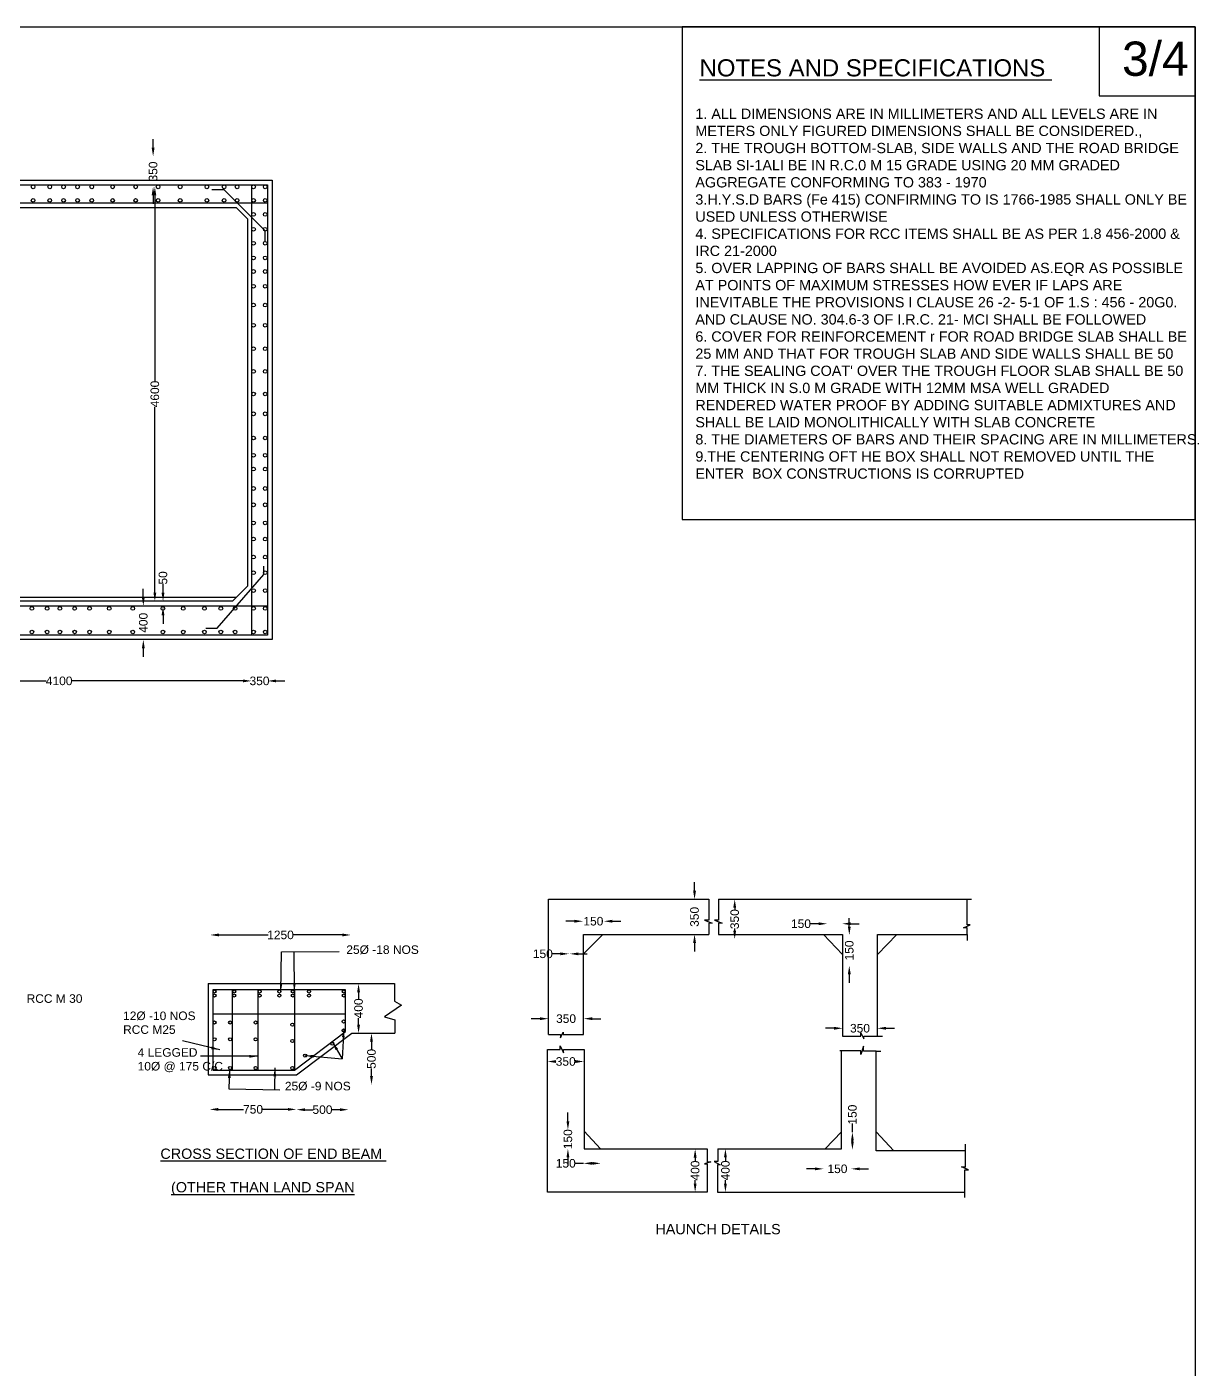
# Model space of a CAD drawing. Header units: millimetres. Extents: x 1802285 to 1820054, y 5576216 to 5591887.
# Drawn here: x 1813213 to 1820054, y 5584052 to 5591887 of the extents above; entities that cross this region are included whole.
import ezdxf

# ---------------------------------------------------------------- set-up
doc = ezdxf.new("R2010")
doc.units = ezdxf.units.MM
doc.header["$MEASUREMENT"] = 0
for name, color, linetype in [('DIMENSION', 7, 'Continuous'), ('DRAWING', 2, 'Continuous'), ('TEXT', 7, 'Continuous')]:
    doc.layers.add(name, color=color, linetype=linetype)
doc.styles.get("Standard").update_dxf_attribs({"font": 'arial.ttf', "height": 50})
doc.dimstyles.get("Standard").update_dxf_attribs({"dimtxt": 50, "dimasz": 50, "dimexe": 0.18, "dimexo": 0.0625, "dimgap": 0.09, "dimtad": 0, "dimdec": 0, "dimzin": 0, "dimdsep": 46, "dimtxsty": 'Standard', "dimcen": 0.09, "dimse1": 1, "dimse2": 1, "dimadec": 0, "dimazin": 0, "dimtfac": 1, "dimtdec": 0, "dimtofl": 0, "dimtmove": 0, "dimatfit": 3, "dimfxl": 1, "dimtolj": 1, "dimtzin": 0, "dimarcsym": 0})

# ---------------------------------------------------------------- blocks, each defined once
blk = doc.blocks.new('*D67')
at = {"layer": 'Defpoints', "color": 0, "transparency": 16777216}
for p in [(1812373.7, 5588335.7), (1814523.2, 5588335.7), (1814523.2, 5588069)]:
    blk.add_point(p, dxfattribs=at)
at = {"layer": 'DIMENSION', "color": 0, "lineweight": -2, "transparency": 16777216}
for p, q in [((1812423.7, 5588069), (1813325.6, 5588069)), ((1814473.2, 5588069), (1813476.9, 5588069))]:
    blk.add_line(p, q, dxfattribs=at)
at = {"layer": 'DIMENSION', "color": 0, "transparency": 16777216}
for points in [[(1812423.7, 5588077.4), (1812423.7, 5588060.7), (1812373.7, 5588069)], [(1814473.2, 5588077.4), (1814473.2, 5588060.7), (1814523.2, 5588069)]]:
    blk.add_solid(points, dxfattribs=at)
at = {"layer": 'DIMENSION', "color": 0, "transparency": 16777216, "insert": (1813401.2, 5588069), "char_height": 50, "attachment_point": 5}
blk.add_mtext('\\A1;4100', dxfattribs=at)
blk = doc.blocks.new('*D68')
at = {"layer": 'Defpoints', "color": 0, "transparency": 16777216}
for p in [(1814523.2, 5588335.7), (1814617.6, 5588335.7), (1814617.6, 5588068.8)]:
    blk.add_point(p, dxfattribs=at)
at = {"layer": 'DIMENSION', "color": 0, "lineweight": -2, "transparency": 16777216}
for p, q in [((1814473.2, 5588068.8), (1814423.2, 5588068.8)), ((1814667.6, 5588068.8), (1814717.6, 5588068.8))]:
    blk.add_line(p, q, dxfattribs=at)
at = {"layer": 'DIMENSION', "color": 0, "transparency": 16777216}
for points in [[(1814473.2, 5588077.1), (1814473.2, 5588060.4), (1814523.2, 5588068.8)], [(1814667.6, 5588077.1), (1814667.6, 5588060.4), (1814617.6, 5588068.8)]]:
    blk.add_solid(points, dxfattribs=at)
at = {"layer": 'DIMENSION', "color": 0, "transparency": 16777216, "insert": (1814570.4, 5588068.8), "char_height": 50, "attachment_point": 5}
blk.add_mtext('\\A1;350', dxfattribs=at)
blk = doc.blocks.new('*D69')
at = {"layer": 'Defpoints', "color": 0, "transparency": 16777216}
for p in [(1813892.4, 5588506.8), (1813892.4, 5588506.8), (1813892.4, 5588309.8)]:
    blk.add_point(p, dxfattribs=at)
at = {"layer": 'DIMENSION', "color": 0, "lineweight": -2, "transparency": 16777216}
for p, q in [((1813892.4, 5588556.8), (1813892.4, 5588606.8)), ((1813892.4, 5588259.8), (1813892.4, 5588209.8))]:
    blk.add_line(p, q, dxfattribs=at)
at = {"layer": 'DIMENSION', "color": 0, "transparency": 16777216}
for points in [[(1813884.1, 5588556.8), (1813900.7, 5588556.8), (1813892.4, 5588506.8)], [(1813884.1, 5588259.8), (1813900.7, 5588259.8), (1813892.4, 5588309.8)]]:
    blk.add_solid(points, dxfattribs=at)
at = {"layer": 'DIMENSION', "color": 0, "transparency": 16777216, "insert": (1813892.4, 5588408.3), "char_height": 50, "attachment_point": 5, "rotation": 90}
blk.add_mtext('\\A1;400', dxfattribs=at)
blk = doc.blocks.new('*D70')
at = {"layer": 'Defpoints', "color": 0, "transparency": 16777216}
for p in [(1814007.3, 5588534.4), (1814007.3, 5588534.4), (1814007.3, 5588502.7)]:
    blk.add_point(p, dxfattribs=at)
at = {"layer": 'DIMENSION', "color": 0, "lineweight": -2, "transparency": 16777216}
for p, q in [((1814007.3, 5588584.4), (1814007.3, 5588634.4)), ((1814007.3, 5588452.7), (1814007.3, 5588402.7))]:
    blk.add_line(p, q, dxfattribs=at)
at = {"layer": 'DIMENSION', "color": 0, "transparency": 16777216}
for points in [[(1813998.9, 5588584.4), (1814015.6, 5588584.4), (1814007.3, 5588534.4)], [(1813998.9, 5588452.7), (1814015.6, 5588452.7), (1814007.3, 5588502.7)]]:
    blk.add_solid(points, dxfattribs=at)
at = {"layer": 'DIMENSION', "color": 0, "transparency": 16777216, "insert": (1814007.3, 5588670.2), "char_height": 50, "attachment_point": 5, "rotation": 90}
blk.add_mtext('\\A1;50', dxfattribs=at)
blk = doc.blocks.new('*D71')
at = {"layer": 'Defpoints', "color": 0, "transparency": 16777216}
for p in [(1813959.7, 5590953.1), (1813967.5, 5590953.1), (1813942.4, 5588534.4)]:
    blk.add_point(p, dxfattribs=at)
at = {"layer": 'DIMENSION', "color": 0, "lineweight": -2, "transparency": 16777216}
for p, q in [((1813959.7, 5590903.1), (1813959.7, 5589819.4)), ((1813959.7, 5588584.4), (1813959.7, 5589668.1))]:
    blk.add_line(p, q, dxfattribs=at)
at = {"layer": 'DIMENSION', "color": 0, "transparency": 16777216}
for points in [[(1813951.4, 5590903.1), (1813968, 5590903.1), (1813959.7, 5590953.1)], [(1813951.4, 5588584.4), (1813968, 5588584.4), (1813959.7, 5588534.4)]]:
    blk.add_solid(points, dxfattribs=at)
at = {"layer": 'DIMENSION', "color": 0, "transparency": 16777216, "insert": (1813959.7, 5589743.7), "char_height": 50, "attachment_point": 5, "rotation": 90}
blk.add_mtext('\\A1;4600', dxfattribs=at)
blk = doc.blocks.new('*D72')
at = {"layer": 'Defpoints', "color": 0, "transparency": 16777216}
for p in [(1813949.5, 5591131.7), (1813959.7, 5591131.7), (1813978.3, 5590953)]:
    blk.add_point(p, dxfattribs=at)
at = {"layer": 'DIMENSION', "color": 0, "lineweight": -2, "transparency": 16777216}
for p, q in [((1813949.5, 5591181.7), (1813949.5, 5591231.7)), ((1813949.5, 5590903), (1813949.5, 5590853))]:
    blk.add_line(p, q, dxfattribs=at)
at = {"layer": 'DIMENSION', "color": 0, "transparency": 16777216}
for points in [[(1813941.1, 5591181.7), (1813957.8, 5591181.7), (1813949.5, 5591131.7)], [(1813941.1, 5590903), (1813957.8, 5590903), (1813949.5, 5590953)]]:
    blk.add_solid(points, dxfattribs=at)
at = {"layer": 'DIMENSION', "color": 0, "transparency": 16777216, "insert": (1813949.5, 5591042.4), "char_height": 50, "attachment_point": 5, "rotation": 90}
blk.add_mtext('\\A1;350', dxfattribs=at)
blk = doc.blocks.new('*D86')
at = {"layer": 'Defpoints', "color": 0, "transparency": 16777216}
for p in [(1814279.6, 5585580.5), (1814786, 5585571.5), (1814786, 5585567.9)]:
    blk.add_point(p, dxfattribs=at)
at = {"layer": 'DIMENSION', "color": 0, "lineweight": -2, "transparency": 16777216}
for p, q in [((1814329.6, 5585567.9), (1814477.7, 5585567.9)), ((1814736, 5585567.9), (1814587.8, 5585567.9))]:
    blk.add_line(p, q, dxfattribs=at)
at = {"layer": 'DIMENSION', "color": 0, "transparency": 16777216}
for points in [[(1814329.6, 5585576.2), (1814329.6, 5585559.6), (1814279.6, 5585567.9)], [(1814736, 5585576.2), (1814736, 5585559.6), (1814786, 5585567.9)]]:
    blk.add_solid(points, dxfattribs=at)
at = {"layer": 'DIMENSION', "color": 0, "transparency": 16777216, "insert": (1814532.8, 5585567.9), "char_height": 50, "attachment_point": 5}
blk.add_mtext('\\A1;750', dxfattribs=at)
blk = doc.blocks.new('*D87')
at = {"layer": 'Defpoints', "color": 0, "transparency": 16777216}
for p in [(1814786, 5585567.9), (1815089.8, 5585566.1), (1815089.8, 5585566.1)]:
    blk.add_point(p, dxfattribs=at)
at = {"layer": 'DIMENSION', "color": 0, "lineweight": -2, "transparency": 16777216}
for p, q in [((1814836, 5585566.1), (1814882.7, 5585566.1)), ((1815039.8, 5585566.1), (1814993.1, 5585566.1))]:
    blk.add_line(p, q, dxfattribs=at)
at = {"layer": 'DIMENSION', "color": 0, "transparency": 16777216}
for points in [[(1814836, 5585574.4), (1814836, 5585557.8), (1814786, 5585566.1)], [(1815039.8, 5585574.4), (1815039.8, 5585557.8), (1815089.8, 5585566.1)]]:
    blk.add_solid(points, dxfattribs=at)
at = {"layer": 'DIMENSION', "color": 0, "transparency": 16777216, "insert": (1814937.9, 5585566.1), "char_height": 50, "attachment_point": 5}
blk.add_mtext('\\A1;500', dxfattribs=at)
blk = doc.blocks.new('*D88')
at = {"layer": 'Defpoints', "color": 0, "transparency": 16777216}
for p in [(1815224, 5586012.7), (1815224, 5586012.7), (1815224, 5585712.4)]:
    blk.add_point(p, dxfattribs=at)
at = {"layer": 'DIMENSION', "color": 0, "lineweight": -2, "transparency": 16777216}
for p, q in [((1815224, 5585962.7), (1815224, 5585917.8)), ((1815224, 5585762.4), (1815224, 5585807.3))]:
    blk.add_line(p, q, dxfattribs=at)
at = {"layer": 'DIMENSION', "color": 0, "transparency": 16777216}
for points in [[(1815215.7, 5585962.7), (1815232.4, 5585962.7), (1815224, 5586012.7)], [(1815215.7, 5585762.4), (1815232.4, 5585762.4), (1815224, 5585712.4)]]:
    blk.add_solid(points, dxfattribs=at)
at = {"layer": 'DIMENSION', "color": 0, "transparency": 16777216, "insert": (1815224, 5585862.6), "char_height": 50, "attachment_point": 5, "rotation": 90}
blk.add_mtext('\\A1;500', dxfattribs=at)
blk = doc.blocks.new('*D89')
at = {"layer": 'Defpoints', "color": 0, "transparency": 16777216}
for p in [(1815148.5, 5586302), (1815148.5, 5586302), (1815148.5, 5586012.7)]:
    blk.add_point(p, dxfattribs=at)
at = {"layer": 'DIMENSION', "color": 0, "lineweight": -2, "transparency": 16777216}
for p, q in [((1815148.5, 5586252), (1815148.5, 5586213.6)), ((1815148.5, 5586062.7), (1815148.5, 5586101.1))]:
    blk.add_line(p, q, dxfattribs=at)
at = {"layer": 'DIMENSION', "color": 0, "transparency": 16777216}
for points in [[(1815140.2, 5586252), (1815156.9, 5586252), (1815148.5, 5586302)], [(1815140.2, 5586062.7), (1815156.9, 5586062.7), (1815148.5, 5586012.7)]]:
    blk.add_solid(points, dxfattribs=at)
at = {"layer": 'DIMENSION', "color": 0, "transparency": 16777216, "insert": (1815148.5, 5586157.4), "char_height": 50, "attachment_point": 5, "rotation": 90}
blk.add_mtext('\\A1;400', dxfattribs=at)
blk = doc.blocks.new('*D90')
at = {"layer": 'Defpoints', "color": 0, "transparency": 16777216}
for p in [(1816458.6, 5586666.1), (1816458.6, 5586666.1), (1816579.4, 5586668.7)]:
    blk.add_point(p, dxfattribs=at)
at = {"layer": 'DIMENSION', "color": 0, "lineweight": -2, "transparency": 16777216}
for p, q in [((1816408.6, 5586666.1), (1816358.6, 5586666.1)), ((1816629.4, 5586666.1), (1816679.4, 5586666.1))]:
    blk.add_line(p, q, dxfattribs=at)
at = {"layer": 'DIMENSION', "color": 0, "transparency": 16777216}
for points in [[(1816408.6, 5586674.5), (1816408.6, 5586657.8), (1816458.6, 5586666.1)], [(1816629.4, 5586674.5), (1816629.4, 5586657.8), (1816579.4, 5586666.1)]]:
    blk.add_solid(points, dxfattribs=at)
at = {"layer": 'DIMENSION', "color": 0, "transparency": 16777216, "insert": (1816519, 5586666.1), "char_height": 50, "attachment_point": 5}
blk.add_mtext('\\A1;150', dxfattribs=at)
blk = doc.blocks.new('*D91')
at = {"layer": 'Defpoints', "color": 0, "transparency": 16777216}
for p in [(1816381.8, 5586591.5), (1816376.8, 5586482.1), (1816376.8, 5586475.8)]:
    blk.add_point(p, dxfattribs=at)
at = {"layer": 'DIMENSION', "color": 0, "lineweight": -2, "transparency": 16777216}
for p, q in [((1816326.8, 5586475.8), (1816276.8, 5586475.8)), ((1816431.8, 5586475.8), (1816481.8, 5586475.8))]:
    blk.add_line(p, q, dxfattribs=at)
at = {"layer": 'DIMENSION', "color": 0, "transparency": 16777216}
for points in [[(1816326.8, 5586484.2), (1816326.8, 5586467.5), (1816376.8, 5586475.8)], [(1816431.8, 5586484.2), (1816431.8, 5586467.5), (1816381.8, 5586475.8)]]:
    blk.add_solid(points, dxfattribs=at)
at = {"layer": 'DIMENSION', "color": 0, "transparency": 16777216, "insert": (1816223.9, 5586475.8), "char_height": 50, "attachment_point": 5}
blk.add_mtext('\\A1;150', dxfattribs=at)
blk = doc.blocks.new('*D92')
at = {"layer": 'Defpoints', "color": 0, "transparency": 16777216}
for p in [(1816256.7, 5586073.6), (1816462.2, 5586097.3), (1816462.2, 5586073.6)]:
    blk.add_point(p, dxfattribs=at)
at = {"layer": 'DIMENSION', "color": 0, "lineweight": -2, "transparency": 16777216}
for p, q in [((1816206.7, 5586097.3), (1816156.7, 5586097.3)), ((1816512.2, 5586097.3), (1816562.2, 5586097.3))]:
    blk.add_line(p, q, dxfattribs=at)
at = {"layer": 'DIMENSION', "color": 0, "transparency": 16777216}
for points in [[(1816206.7, 5586105.6), (1816206.7, 5586089), (1816256.7, 5586097.3)], [(1816512.2, 5586105.6), (1816512.2, 5586089), (1816462.2, 5586097.3)]]:
    blk.add_solid(points, dxfattribs=at)
at = {"layer": 'DIMENSION', "color": 0, "transparency": 16777216, "insert": (1816359.5, 5586097.3), "char_height": 50, "attachment_point": 5}
blk.add_mtext('\\A1;350', dxfattribs=at)
blk = doc.blocks.new('*D93')
at = {"layer": 'Defpoints', "color": 0, "transparency": 16777216}
for p in [(1816251.1, 5585855.2), (1816464.3, 5585855.2), (1816464.3, 5585847.3)]:
    blk.add_point(p, dxfattribs=at)
at = {"layer": 'DIMENSION', "color": 0, "lineweight": -2, "transparency": 16777216}
for p, q in [((1816301.1, 5585847.3), (1816302.5, 5585847.3)), ((1816414.3, 5585847.3), (1816412.9, 5585847.3))]:
    blk.add_line(p, q, dxfattribs=at)
at = {"layer": 'DIMENSION', "color": 0, "transparency": 16777216}
for points in [[(1816301.1, 5585855.6), (1816301.1, 5585838.9), (1816251.1, 5585847.3)], [(1816414.3, 5585855.6), (1816414.3, 5585838.9), (1816464.3, 5585847.3)]]:
    blk.add_solid(points, dxfattribs=at)
at = {"layer": 'DIMENSION', "color": 0, "transparency": 16777216, "insert": (1816357.7, 5585847.3), "char_height": 50, "attachment_point": 5}
blk.add_mtext('\\A1;350', dxfattribs=at)
blk = doc.blocks.new('*D94')
at = {"layer": 'Defpoints', "color": 0, "transparency": 16777216}
for p in [(1816370.4, 5585449.1), (1816378.3, 5585449.1), (1816375.1, 5585338.3)]:
    blk.add_point(p, dxfattribs=at)
at = {"layer": 'DIMENSION', "color": 0, "lineweight": -2, "transparency": 16777216}
for p, q in [((1816370.4, 5585499.1), (1816370.4, 5585549.1)), ((1816370.4, 5585288.3), (1816370.4, 5585238.3))]:
    blk.add_line(p, q, dxfattribs=at)
at = {"layer": 'DIMENSION', "color": 0, "transparency": 16777216}
for points in [[(1816362.1, 5585499.1), (1816378.7, 5585499.1), (1816370.4, 5585449.1)], [(1816362.1, 5585288.3), (1816378.7, 5585288.3), (1816370.4, 5585338.3)]]:
    blk.add_solid(points, dxfattribs=at)
at = {"layer": 'DIMENSION', "color": 0, "transparency": 16777216, "insert": (1816370.4, 5585393.7), "char_height": 50, "attachment_point": 5, "rotation": 90}
blk.add_mtext('\\A1;150', dxfattribs=at)
blk = doc.blocks.new('*D95')
at = {"layer": 'Defpoints', "color": 0, "transparency": 16777216}
for p in [(1816460.7, 5585252.8), (1816460.7, 5585252.8), (1816562.2, 5585249.7)]:
    blk.add_point(p, dxfattribs=at)
at = {"layer": 'DIMENSION', "color": 0, "lineweight": -2, "transparency": 16777216}
for p, q in [((1816460.7, 5585252.8), (1816410.7, 5585252.8)), ((1816512.2, 5585252.8), (1816510.7, 5585252.8))]:
    blk.add_line(p, q, dxfattribs=at)
at = {"layer": 'DIMENSION', "color": 0, "transparency": 16777216}
for points in [[(1816510.7, 5585261.2), (1816510.7, 5585244.5), (1816460.7, 5585252.8)], [(1816512.2, 5585261.2), (1816512.2, 5585244.5), (1816562.2, 5585252.8)]]:
    blk.add_solid(points, dxfattribs=at)
at = {"layer": 'DIMENSION', "color": 0, "transparency": 16777216, "insert": (1816357.8, 5585252.8), "char_height": 50, "attachment_point": 5}
blk.add_mtext('\\A1;150', dxfattribs=at)
blk = doc.blocks.new('*D96')
at = {"layer": 'Defpoints', "color": 0, "transparency": 16777216}
for p in [(1817112.9, 5585336.9), (1817112.9, 5585084.8), (1817112.9, 5585084.8)]:
    blk.add_point(p, dxfattribs=at)
at = {"layer": 'DIMENSION', "color": 0, "lineweight": -2, "transparency": 16777216}
for p, q in [((1817112.9, 5585286.9), (1817112.9, 5585267.1)), ((1817112.9, 5585134.8), (1817112.9, 5585154.6))]:
    blk.add_line(p, q, dxfattribs=at)
at = {"layer": 'DIMENSION', "color": 0, "transparency": 16777216}
for points in [[(1817104.5, 5585286.9), (1817121.2, 5585286.9), (1817112.9, 5585336.9)], [(1817104.5, 5585134.8), (1817121.2, 5585134.8), (1817112.9, 5585084.8)]]:
    blk.add_solid(points, dxfattribs=at)
at = {"layer": 'DIMENSION', "color": 0, "transparency": 16777216, "insert": (1817112.9, 5585210.9), "char_height": 50, "attachment_point": 5, "rotation": 90}
blk.add_mtext('\\A1;400', dxfattribs=at)
blk = doc.blocks.new('*D97')
at = {"layer": 'Defpoints', "color": 0, "transparency": 16777216}
for p in [(1817389, 5585338.1), (1817289.5, 5585084.8), (1817389, 5585084.8)]:
    blk.add_point(p, dxfattribs=at)
at = {"layer": 'DIMENSION', "color": 0, "lineweight": -2, "transparency": 16777216}
for p, q in [((1817289.5, 5585288.1), (1817289.5, 5585267.7)), ((1817289.5, 5585134.8), (1817289.5, 5585155.2))]:
    blk.add_line(p, q, dxfattribs=at)
at = {"layer": 'DIMENSION', "color": 0, "transparency": 16777216}
for points in [[(1817281.2, 5585288.1), (1817297.8, 5585288.1), (1817289.5, 5585338.1)], [(1817281.2, 5585134.8), (1817297.8, 5585134.8), (1817289.5, 5585084.8)]]:
    blk.add_solid(points, dxfattribs=at)
at = {"layer": 'DIMENSION', "color": 0, "transparency": 16777216, "insert": (1817289.5, 5585211.5), "char_height": 50, "attachment_point": 5, "rotation": 90}
blk.add_mtext('\\A1;400', dxfattribs=at)
blk = doc.blocks.new('*D98')
at = {"layer": 'Defpoints', "color": 0, "transparency": 16777216}
for p in [(1817862.8, 5585238.9), (1817862.8, 5585220.7), (1818023.9, 5585243.1)]:
    blk.add_point(p, dxfattribs=at)
at = {"layer": 'DIMENSION', "color": 0, "lineweight": -2, "transparency": 16777216}
for p, q in [((1817812.8, 5585220.7), (1817762.8, 5585220.7)), ((1818073.9, 5585220.7), (1818123.9, 5585220.7))]:
    blk.add_line(p, q, dxfattribs=at)
at = {"layer": 'DIMENSION', "color": 0, "transparency": 16777216}
for points in [[(1817812.8, 5585229), (1817812.8, 5585212.4), (1817862.8, 5585220.7)], [(1818073.9, 5585229), (1818073.9, 5585212.4), (1818023.9, 5585220.7)]]:
    blk.add_solid(points, dxfattribs=at)
at = {"layer": 'DIMENSION', "color": 0, "transparency": 16777216, "insert": (1817943.4, 5585220.7), "char_height": 50, "attachment_point": 5}
blk.add_mtext('\\A1;150', dxfattribs=at)
blk = doc.blocks.new('*D99')
at = {"layer": 'Defpoints', "color": 0, "transparency": 16777216}
for p in [(1818023.4, 5585434.7), (1818030.8, 5585434.7), (1818023.4, 5585332)]:
    blk.add_point(p, dxfattribs=at)
at = {"layer": 'DIMENSION', "color": 0, "lineweight": -2, "transparency": 16777216}
for p, q in [((1818030.8, 5585434.7), (1818030.8, 5585484.7)), ((1818030.8, 5585382), (1818030.8, 5585384.7))]:
    blk.add_line(p, q, dxfattribs=at)
at = {"layer": 'DIMENSION', "color": 0, "transparency": 16777216}
for points in [[(1818022.5, 5585384.7), (1818039.2, 5585384.7), (1818030.8, 5585434.7)], [(1818022.5, 5585382), (1818039.2, 5585382), (1818030.8, 5585332)]]:
    blk.add_solid(points, dxfattribs=at)
at = {"layer": 'DIMENSION', "color": 0, "transparency": 16777216, "insert": (1818030.8, 5585537.5), "char_height": 50, "attachment_point": 5, "rotation": 90}
blk.add_mtext('\\A1;150', dxfattribs=at)
blk = doc.blocks.new('*D100')
at = {"layer": 'Defpoints', "color": 0, "transparency": 16777216}
for p in [(1817973.5, 5586056.8), (1818176.3, 5586056.8), (1818176.3, 5586041.3)]:
    blk.add_point(p, dxfattribs=at)
at = {"layer": 'DIMENSION', "color": 0, "lineweight": -2, "transparency": 16777216}
for p, q in [((1817923.5, 5586041.3), (1817873.5, 5586041.3)), ((1818226.3, 5586041.3), (1818276.3, 5586041.3))]:
    blk.add_line(p, q, dxfattribs=at)
at = {"layer": 'DIMENSION', "color": 0, "transparency": 16777216}
for points in [[(1817923.5, 5586049.6), (1817923.5, 5586032.9), (1817973.5, 5586041.3)], [(1818226.3, 5586049.6), (1818226.3, 5586032.9), (1818176.3, 5586041.3)]]:
    blk.add_solid(points, dxfattribs=at)
at = {"layer": 'DIMENSION', "color": 0, "transparency": 16777216, "insert": (1818074.9, 5586041.3), "char_height": 50, "attachment_point": 5}
blk.add_mtext('\\A1;350', dxfattribs=at)
blk = doc.blocks.new('*D101')
at = {"layer": 'Defpoints', "color": 0, "transparency": 16777216}
for p in [(1818022.3, 5586584.4), (1818012.5, 5586406.9), (1818034.8, 5586406.9)]:
    blk.add_point(p, dxfattribs=at)
at = {"layer": 'DIMENSION', "color": 0, "lineweight": -2, "transparency": 16777216}
for p, q in [((1818012.5, 5586634.4), (1818012.5, 5586684.4)), ((1818012.5, 5586356.9), (1818012.5, 5586306.9))]:
    blk.add_line(p, q, dxfattribs=at)
at = {"layer": 'DIMENSION', "color": 0, "transparency": 16777216}
for points in [[(1818004.2, 5586634.4), (1818020.9, 5586634.4), (1818012.5, 5586584.4)], [(1818004.2, 5586356.9), (1818020.9, 5586356.9), (1818012.5, 5586406.9)]]:
    blk.add_solid(points, dxfattribs=at)
at = {"layer": 'DIMENSION', "color": 0, "transparency": 16777216, "insert": (1818012.5, 5586495.6), "char_height": 50, "attachment_point": 5, "rotation": 90}
blk.add_mtext('\\A1;150', dxfattribs=at)
blk = doc.blocks.new('*D102')
at = {"layer": 'Defpoints', "color": 0, "transparency": 16777216}
for p in [(1817883.4, 5586664), (1817883.4, 5586651.5), (1817970.7, 5586670.2)]:
    blk.add_point(p, dxfattribs=at)
at = {"layer": 'DIMENSION', "color": 0, "lineweight": -2, "transparency": 16777216}
for p, q in [((1817833.4, 5586651.5), (1817783.4, 5586651.5)), ((1818020.7, 5586651.5), (1818070.7, 5586651.5))]:
    blk.add_line(p, q, dxfattribs=at)
at = {"layer": 'DIMENSION', "color": 0, "transparency": 16777216}
for points in [[(1817833.4, 5586659.9), (1817833.4, 5586643.2), (1817883.4, 5586651.5)], [(1818020.7, 5586659.9), (1818020.7, 5586643.2), (1817970.7, 5586651.5)]]:
    blk.add_solid(points, dxfattribs=at)
at = {"layer": 'DIMENSION', "color": 0, "transparency": 16777216, "insert": (1817730.5, 5586651.5), "char_height": 50, "attachment_point": 5}
blk.add_mtext('\\A1;150', dxfattribs=at)
blk = doc.blocks.new('*D103')
at = {"layer": 'Defpoints', "color": 0, "transparency": 16777216}
for p in [(1817328.8, 5586794.5), (1817318.8, 5586561.8), (1817343.8, 5586561.8)]:
    blk.add_point(p, dxfattribs=at)
at = {"layer": 'DIMENSION', "color": 0, "lineweight": -2, "transparency": 16777216}
for p, q in [((1817343.8, 5586744.5), (1817343.8, 5586733.4)), ((1817343.8, 5586611.8), (1817343.8, 5586622.9))]:
    blk.add_line(p, q, dxfattribs=at)
at = {"layer": 'DIMENSION', "color": 0, "transparency": 16777216}
for points in [[(1817335.4, 5586744.5), (1817352.1, 5586744.5), (1817343.8, 5586794.5)], [(1817335.4, 5586611.8), (1817352.1, 5586611.8), (1817343.8, 5586561.8)]]:
    blk.add_solid(points, dxfattribs=at)
at = {"layer": 'DIMENSION', "color": 0, "transparency": 16777216, "insert": (1817343.8, 5586678.2), "char_height": 50, "attachment_point": 5, "rotation": 90}
blk.add_mtext('\\A1;350', dxfattribs=at)
blk = doc.blocks.new('*D104')
at = {"layer": 'Defpoints', "color": 0, "transparency": 16777216}
for p in [(1817109.4, 5586794.5), (1817109.4, 5586794.5), (1817109.4, 5586588.9)]:
    blk.add_point(p, dxfattribs=at)
at = {"layer": 'DIMENSION', "color": 0, "lineweight": -2, "transparency": 16777216}
for p, q in [((1817109.4, 5586844.5), (1817109.4, 5586894.5)), ((1817109.4, 5586538.9), (1817109.4, 5586488.9))]:
    blk.add_line(p, q, dxfattribs=at)
at = {"layer": 'DIMENSION', "color": 0, "transparency": 16777216}
for points in [[(1817101.1, 5586844.5), (1817117.8, 5586844.5), (1817109.4, 5586794.5)], [(1817101.1, 5586538.9), (1817117.8, 5586538.9), (1817109.4, 5586588.9)]]:
    blk.add_solid(points, dxfattribs=at)
at = {"layer": 'DIMENSION', "color": 0, "transparency": 16777216, "insert": (1817109.4, 5586691.7), "char_height": 50, "attachment_point": 5, "rotation": 90}
blk.add_mtext('\\A1;350', dxfattribs=at)
blk = doc.blocks.new('*D143')
at = {"layer": 'Defpoints', "color": 0, "transparency": 16777216}
for p in [(1814283.2, 5586580.5), (1815103.1, 5586586), (1815103.1, 5586576.2)]:
    blk.add_point(p, dxfattribs=at)
at = {"layer": 'DIMENSION', "color": 0, "lineweight": -2, "transparency": 16777216}
for p, q in [((1814333.2, 5586586), (1814620.8, 5586586)), ((1815053.1, 5586586), (1814765.4, 5586586))]:
    blk.add_line(p, q, dxfattribs=at)
at = {"layer": 'DIMENSION', "color": 0, "transparency": 16777216}
for points in [[(1814333.2, 5586594.3), (1814333.2, 5586577.7), (1814283.2, 5586586)], [(1815053.1, 5586594.3), (1815053.1, 5586577.7), (1815103.1, 5586586)]]:
    blk.add_solid(points, dxfattribs=at)
at = {"layer": 'DIMENSION', "color": 0, "transparency": 16777216, "insert": (1814693.1, 5586586), "char_height": 50, "attachment_point": 5}
blk.add_mtext('\\A1;1250', dxfattribs=at)

msp = doc.modelspace()

# ---------------------------------------------------------------- linework, layer by layer
at = {"layer": 'DIMENSION', "color": 0}
for points in [[(1820030.5, 5576216.2), (1802284.9, 5576216.2), (1802284.9, 5591886.9), (1820030.5, 5591886.9)], [(1820030.5, 5591886.9), (1819470, 5591886.9), (1819470, 5591484.2), (1820030.5, 5591484.2)]]:
    msp.add_lwpolyline(points, close=True, dxfattribs=at)
at = {"layer": 'DRAWING', "color": 0}
for points in [[(1803230.7, 5590991.5), (1814643.6, 5590991.5), (1814643.6, 5588309.8), (1803230.7, 5588309.8)], [(1803256.7, 5590965.6), (1814617.6, 5590965.6), (1814617.6, 5588335.7), (1803256.7, 5588335.7)]]:
    msp.add_lwpolyline(points, close=True, dxfattribs=at)
for points in [[(1814293.2, 5590938.4), (1814362.2, 5590938.4), (1814601.1, 5590697.2), (1814601.1, 5590635.5)], [(1814523.2, 5590965.6), (1814523.2, 5588335.7)], [(1803256.7, 5590860.2), (1814617.6, 5590860.2)], [(1812463.6, 5590832.5), (1814433.4, 5590832.5)], [(1814499.6, 5590767.1), (1814433.4, 5590832.5)], [(1814499.6, 5590767.1), (1814499.6, 5588621.5)], [(1814257.4, 5588375.9), (1814322.8, 5588375.9), (1814596.1, 5588690.7), (1814596.1, 5588738.9)], [(1814434, 5588556.2), (1812449.1, 5588556.2)], [(1814412.1, 5588534.4), (1814499.6, 5588621.5)], [(1803256.7, 5588506.8), (1814617.6, 5588506.8)], [(1814412.1, 5588534.4), (1812469.5, 5588534.4)], [(1816256.7, 5586004.5), (1816256.7, 5586794.5), (1817191.9, 5586794.5)], [(1817191.9, 5586794.5), (1817191.9, 5586671.6), (1817168.1, 5586671.6), (1817213.1, 5586654), (1817191.9, 5586654), (1817191.9, 5586588.9)], [(1817249.1, 5586794.5), (1817249.1, 5586671.6), (1817225.3, 5586671.6), (1817270.2, 5586654), (1817249.1, 5586654), (1817249.1, 5586588.9)], [(1817249.1, 5586794.5), (1818725.3, 5586794.5)], [(1818176.3, 5585995.4), (1818176.3, 5586588.9), (1818700.5, 5586588.9), (1818700.5, 5586628.5), (1818679.4, 5586628.5), (1818717.6, 5586645.1), (1818700, 5586645.1), (1818700, 5586794.5)], [(1816462.2, 5586004.5), (1816462.2, 5586588.9), (1817191.9, 5586588.9)], [(1816462.2, 5586476.8), (1816574.9, 5586588.9)], [(1817249.1, 5586588.9), (1817973.5, 5586588.9), (1817973.5, 5585995.4), (1818080.3, 5585995.4), (1818080.3, 5586015.4), (1818096.6, 5585979.5), (1818096.6, 5585995.4), (1818206.6, 5585995.4)], [(1817973.5, 5586472.1), (1817862.6, 5586588.9)], [(1818176.3, 5586472.5), (1818290.6, 5586588.9)], [(1818700, 5586588.9), (1818700, 5586553.5)], [(1814271.3, 5586302), (1814271.3, 5585769.7), (1814786.1, 5585769.7), (1815108.4, 5586012.7), (1815360.7, 5586012.7)], [(1814271.3, 5586302), (1815357.6, 5586302)], [(1815357.6, 5586302), (1815357.6, 5586199.8), (1815398.6, 5586175.5), (1815299.7, 5586108.5), (1815360.7, 5586089.7), (1815360.7, 5586012.7)], [(1814297.3, 5586266.7), (1814297.3, 5585796.7), (1814775.6, 5585796.7), (1815072.7, 5586023.3), (1815072.7, 5586266.7), (1814297.3, 5586266.7)], [(1814411.1, 5586266.7), (1814411.1, 5585796.7)], [(1814560.2, 5586266.7), (1814560.2, 5585796.7)], [(1814775.6, 5586266.7), (1814775.6, 5585796.7)], [(1814297.3, 5586126.4), (1815072.7, 5586126.4)], [(1816256.7, 5586004.5), (1816326.6, 5586004.5), (1816326.6, 5585986), (1816342.4, 5586019.5), (1816342.4, 5586004.5), (1816462.2, 5586004.5)], [(1816251.1, 5585917.9), (1816325.9, 5585917.9), (1816325.9, 5585938.9), (1816344.4, 5585897.6), (1816344.4, 5585918.3), (1816464.3, 5585918.3), (1816464.3, 5585336.9), (1817183.2, 5585336.9), (1817183.2, 5585262.6), (1817204.6, 5585262.6), (1817168, 5585249.3), (1817183.2, 5585249.3), (1817183.2, 5585084.8), (1816251.1, 5585084.8), (1816251.1, 5585917.9)], [(1817244.6, 5585338.1), (1817967.4, 5585338.1), (1817967.4, 5585909.4)], [(1818168.4, 5585907.8), (1818095.7, 5585907.8), (1818095.7, 5585937.4), (1818080.2, 5585887.3), (1818080.2, 5585909.4), (1817958.1, 5585909.4)], [(1818691.2, 5585326.4), (1818168.4, 5585326.4), (1818168.4, 5585907.8), (1818197.1, 5585907.8)], [(1816464.3, 5585440), (1816560.2, 5585336.9)], [(1817967.4, 5585437.1), (1817872.1, 5585338.1)], [(1818168.4, 5585436.1), (1818271.5, 5585326.4)], [(1818686.5, 5585054.2), (1818686.5, 5585215.2), (1818708, 5585215.2), (1818667.3, 5585231.8), (1818691.2, 5585231.8), (1818691.2, 5585364.7)], [(1817244.6, 5585338.1), (1817244.6, 5585262.9), (1817224.4, 5585262.9), (1817259.8, 5585243.9), (1817242.8, 5585243.9), (1817242.8, 5585084.8), (1818688.8, 5585084.8)]]:
    msp.add_lwpolyline(points, dxfattribs=at)
for centre, radius in [((1813249, 5590953), 10.8), ((1813346.3, 5590953), 10.8), ((1813426.8, 5590953), 10.8), ((1813508.9, 5590953), 10.8), ((1813591.1, 5590953), 10.8), ((1813713.5, 5590953), 10.8), ((1813847.6, 5590953), 10.8), ((1813978.3, 5590953), 10.8), ((1814107.4, 5590953), 10.8), ((1814263.4, 5590953), 10.8), ((1814363.9, 5590953), 10.8), ((1814439.6, 5590953), 10.8), ((1814536.1, 5590953), 10.8), ((1814603.8, 5590953), 10.8), ((1813249, 5590874.2), 10.8), ((1813346.3, 5590874.2), 10.8), ((1813426.8, 5590874.2), 10.8), ((1813508.9, 5590874.2), 10.8), ((1813591.1, 5590874.2), 10.8), ((1813713.5, 5590874.2), 10.8), ((1813847.6, 5590874.2), 10.8), ((1813978.3, 5590874.2), 10.8), ((1814107.4, 5590874.2), 10.8), ((1814263.4, 5590874.2), 10.8), ((1814363.9, 5590874.2), 10.8), ((1814439.6, 5590874.2), 10.8), ((1814536.1, 5590874.2), 10.8), ((1814603.8, 5590874.2), 10.8), ((1814536.1, 5590791.7), 10.8), ((1814603.8, 5590791.7), 10.8), ((1814536.1, 5590705.8), 10.8), ((1814603.8, 5590705.8), 10.8), ((1814536.1, 5590623.9), 10.8), ((1814603.8, 5590623.9), 10.8), ((1814536.1, 5590538), 10.8), ((1814603.8, 5590538), 10.8), ((1814536.1, 5590458.9), 10.8), ((1814603.8, 5590458.9), 10.8), ((1814536.1, 5590373), 10.8), ((1814603.8, 5590373), 10.8), ((1814536.1, 5590262.9), 10.8), ((1814603.8, 5590262.9), 10.8), ((1814536.1, 5590145.1), 10.8), ((1814603.8, 5590145.1), 10.8), ((1814536.1, 5590007.9), 10.8), ((1814603.8, 5590007.9), 10.8), ((1814536.1, 5589875.2), 10.8), ((1814603.8, 5589875.2), 10.8), ((1814536.1, 5589743.8), 10.8), ((1814603.8, 5589743.8), 10.8), ((1814536.1, 5589627.9), 10.8), ((1814603.8, 5589627.9), 10.8), ((1814536.1, 5589486.9), 10.8), ((1814603.8, 5589486.9), 10.8), ((1814536.1, 5589386.5), 10.8), ((1814603.8, 5589386.5), 10.8), ((1814536.1, 5589305.3), 10.8), ((1814603.8, 5589305.3), 10.8), ((1814536.1, 5589192.1), 10.8), ((1814603.8, 5589192.1), 10.8), ((1814536.1, 5589096.7), 10.8), ((1814603.8, 5589096.7), 10.8), ((1814536.1, 5588991.4), 10.8), ((1814603.8, 5588991.4), 10.8), ((1814536.1, 5588897), 10.8), ((1814603.8, 5588897), 10.8), ((1814536.1, 5588791.7), 10.8), ((1814603.8, 5588791.7), 10.8), ((1814536.1, 5588700.1), 10.8), ((1814603.8, 5588700.1), 10.8), ((1814536.1, 5588596.1), 10.8), ((1814603.8, 5588596.1), 10.8), ((1813242.4, 5588491.8), 10.8), ((1813330.5, 5588491.8), 10.8), ((1813405.5, 5588491.8), 10.8), ((1813491.7, 5588491.8), 10.8), ((1813578.7, 5588491.8), 10.8), ((1813693.4, 5588491.8), 10.8), ((1813830.6, 5588491.8), 10.8), ((1814006.9, 5588491.8), 10.8), ((1814125.5, 5588491.8), 10.8), ((1814248.8, 5588491.8), 10.8), ((1814344.7, 5588491.8), 10.8), ((1814427.7, 5588491.8), 10.8), ((1814536.1, 5588491.8), 10.8), ((1814603.8, 5588491.8), 10.8), ((1813242.4, 5588354.5), 10.8), ((1813330.5, 5588354.5), 10.8), ((1813405.5, 5588354.5), 10.8), ((1813491.7, 5588354.5), 10.8), ((1813578.7, 5588354.5), 10.8), ((1813693.4, 5588354.5), 10.8), ((1813830.6, 5588354.5), 10.8), ((1814006.9, 5588354.5), 10.8), ((1814125.5, 5588354.5), 10.8), ((1814248.8, 5588354.5), 10.8), ((1814344.7, 5588354.5), 10.8), ((1814427.7, 5588354.5), 10.8), ((1814536.1, 5588354.5), 10.8), ((1814603.8, 5588354.5), 10.8), ((1814308.1, 5586255.9), 9.03), ((1814308.1, 5586232.3), 9.03), ((1814422.7, 5586255.9), 9.03), ((1814422.7, 5586232.3), 9.03), ((1814571.1, 5586255.9), 9.03), ((1814571.1, 5586232.3), 9.03), ((1814686.2, 5586255.9), 9.03), ((1814686.2, 5586232.3), 9.03), ((1814765, 5586255.9), 9.03), ((1814765, 5586232.3), 9.03), ((1814859.6, 5586255.9), 9.03), ((1814859.6, 5586232.3), 9.03), ((1815062.3, 5586255.9), 9.03), ((1815062.3, 5586232.3), 9.03), ((1814308.1, 5586074.8), 9.03), ((1814399.4, 5586074.8), 9.03), ((1814547.7, 5586074.8), 9.03), ((1814762.5, 5586062.7), 9.03), ((1815061.3, 5586081), 9.03), ((1814308.1, 5585976.9), 9.03), ((1814399.4, 5585976.9), 9.03), ((1814547.7, 5585976.9), 9.03), ((1814762.5, 5585966.7), 9.03), ((1815061.3, 5586028.7), 9.03), ((1814836.8, 5585881.8), 9.03), ((1814996.1, 5585951.5), 9.03), ((1814308.1, 5585809.7), 9.03), ((1814399.4, 5585809.7), 9.03), ((1814547.7, 5585809.7), 9.03), ((1814762.5, 5585809.7), 9.03)]:
    msp.add_circle(centre, radius, dxfattribs=at)
at = {"layer": 'TEXT'}
msp.add_lwpolyline([(1820030.5, 5591886.9), (1817037.4, 5591886.9), (1817037.4, 5589010.4), (1820030.5, 5589010.4)], close=True, dxfattribs=at)

# ---------------------------------------------------------------- texts
at = {"layer": 'DIMENSION', "color": 0}
for s, height, p in [('3/4', 200, (1819604.3, 5591601)), ('%%UNOTES AND SPECIFICATIONS ', 100, (1817138.5, 5591597.6))]:
    msp.add_text(s, height=height, dxfattribs=at).set_placement(p)
at = {"layer": 'DIMENSION', "color": 0, "insert": (1817114.1, 5591409.6), "char_height": 60, "width": 2886.091, "attachment_point": 1}
msp.add_mtext("1. ALL DIMENSIONS ARE IN MILLIMETERS AND ALL LEVELS ARE IN METERS ONLY FIGURED DIMENSIONS SHALL BE CONSIDERED., \\P2. THE TROUGH BOTTOM-SLAB, SIDE WALLS AND THE ROAD BRIDGE SLAB SI-1ALI BE IN R.C.0 M 15 GRADE USING 20 MM GRADED AGGREGATE CONFORMING TO 383 - 1970\\P3.H.Y.S.D BARS (Fe 415) CONFIRMING TO IS 1766-1985 SHALL ONLY BE USED UNLESS OTHERWISE \\P4. SPECIFICATIONS FOR RCC ITEMS SHALL BE AS PER 1.8 456-2000 & IRC 21-2000 \\P5. OVER LAPPING OF BARS SHALL BE AVOIDED AS.EQR AS POSSIBLE AT POINTS OF MAXIMUM STRESSES HOW EVER IF LAPS ARE INEVITABLE THE PROVISIONS I CLAUSE 26 -2- 5-1 OF 1.S : 456 - 20G0. AND CLAUSE NO. 304.6-3 OF I.R.C. 21- MCI SHALL BE FOLLOWED \\P6. COVER FOR REINFORCEMENT r FOR ROAD BRIDGE SLAB SHALL BE 25 MM AND THAT FOR TROUGH SLAB AND SIDE WALLS SHALL BE 50 \\P7. THE SEALING COAT' OVER THE TROUGH FLOOR SLAB SHALL BE 50 MM THICK IN S.0 M GRADE WITH 12MM MSA WELL GRADED RENDERED WATER PROOF BY ADDING SUITABLE ADMIXTURES AND SHALL BE LAID MONOLITHICALLY WITH SLAB CONCRETE  \\P8. THE DIAMETERS OF BARS AND THEIR SPACING ARE IN MILLIMETERS.\\P9.THE CENTERING OFT HE BOX SHALL NOT REMOVED UNTIL THE ENTER  BOX CONSTRUCTIONS IS CORRUPTED ", dxfattribs=at)
at = {"layer": 'TEXT', "color": 0}
for s, height, p in [('25Ø -18 NOS', 50, (1815077.1, 5586475.2)), ('RCC M 30', 50, (1813211.1, 5586189.8)), ('12Ø -10 NOS ', 50, (1813774.3, 5586089.1)), ('RCC M25', 50, (1813774.3, 5586008.7)), ('4 LEGGED ', 50, (1813859.2, 5585875.2)), ('10Ø @ 175 C/C', 50, (1813859.2, 5585794.9)), ('25Ø -9 NOS', 50, (1814718.6, 5585678.9)), ('%%UCROSS SECTION OF END BEAM ', 60, (1813992, 5585279.1)), ('%%U(OTHER THAN LAND SPAN', 60, (1814054.1, 5585083.7)), ('HAUNCH DETAILS', 60, (1816880.8, 5584839.2))]:
    msp.add_text(s, height=height, dxfattribs=at).set_placement(p)

# ---------------------------------------------------------------- dimensions: what is measured, and where the dimension line sits
at = {"layer": 'DIMENSION', "color": 0}
for base, p1, p2, text, picture, middle in [((1813949.5, 5591131.7), (1813978.3, 5590953), (1813959.7, 5591131.7), '350', '*D72', (1813949.5, 5591042.4)), ((1813959.7, 5590953.1), (1813942.4, 5588534.4), (1813967.5, 5590953.1), '4600', '*D71', (1813959.7, 5589743.7)), ((1814007.3, 5588534.4), (1814007.3, 5588502.7), (1814007.3, 5588534.4), '50', '*D70', (1814007.3, 5588670.2)), ((1813892.4, 5588506.8), (1813892.4, 5588309.8), (1813892.4, 5588506.8), '400', '*D69', (1813892.4, 5588408.3)), ((1817109.4, 5586794.5), (1817109.4, 5586588.9), (1817109.4, 5586794.5), '350', '*D104', (1817109.4, 5586691.7)), ((1817343.8, 5586561.8), (1817328.8, 5586794.5), (1817318.8, 5586561.8), '350', '*D103', (1817343.8, 5586678.2)), ((1818012.5, 5586406.9), (1818022.3, 5586584.4), (1818034.8, 5586406.9), '150', '*D101', (1818012.5, 5586495.6)), ((1815148.5, 5586302), (1815148.5, 5586012.7), (1815148.5, 5586302), '400', '*D89', (1815148.5, 5586157.4)), ((1815224, 5586012.7), (1815224, 5585712.4), (1815224, 5586012.7), '500', '*D88', (1815224, 5585862.6)), ((1818030.8, 5585434.7), (1818023.4, 5585332), (1818023.4, 5585434.7), '150', '*D99', (1818030.8, 5585537.5)), ((1816370.4, 5585449.1), (1816375.1, 5585338.3), (1816378.3, 5585449.1), '150', '*D94', (1816370.4, 5585393.7)), ((1817112.9, 5585084.8), (1817112.9, 5585336.9), (1817112.9, 5585084.8), '400', '*D96', (1817112.9, 5585210.9)), ((1817289.5, 5585084.8), (1817389, 5585338.1), (1817389, 5585084.8), '400', '*D97', (1817289.5, 5585211.5))]:
    dim = msp.add_linear_dim(base=base, p1=p1, p2=p2, angle=90, text=text, dimstyle='Standard', dxfattribs=at)
    dim.commit()
    dim.dimension.update_dxf_attribs({"geometry": picture, "text_midpoint": middle})
for base, p1, p2, text, picture, middle in [((1814523.2, 5588069), (1812373.7, 5588335.7), (1814523.2, 5588335.7), '4100', '*D67', (1813401.2, 5588069)), ((1814617.6, 5588068.8), (1814523.2, 5588335.7), (1814617.6, 5588335.7), '350', '*D68', (1814570.4, 5588068.8))]:
    dim = msp.add_linear_dim(base=base, p1=p1, p2=p2, text=text, dimstyle='Standard', dxfattribs=at)
    dim.commit()
    dim.dimension.update_dxf_attribs({"geometry": picture, "text_midpoint": middle, "dimtype": 160})
for base, p1, p2, text, picture, middle in [((1816458.6, 5586666.1), (1816579.4, 5586668.7), (1816458.6, 5586666.1), '150', '*D90', (1816519, 5586666.1)), ((1817883.4, 5586651.5), (1817970.7, 5586670.2), (1817883.4, 5586664), '150', '*D102', (1817730.5, 5586651.5)), ((1815103.1, 5586586), (1814283.2, 5586580.5), (1815103.1, 5586576.2), '1250', '*D143', (1814693.1, 5586586)), ((1816376.8, 5586475.8), (1816381.8, 5586591.5), (1816376.8, 5586482.1), '150', '*D91', (1816223.9, 5586475.8)), ((1816462.2, 5586097.3), (1816256.7, 5586073.6), (1816462.2, 5586073.6), '350', '*D92', (1816359.5, 5586097.3)), ((1818176.3, 5586041.3), (1817973.5, 5586056.8), (1818176.3, 5586056.8), '350', '*D100', (1818074.9, 5586041.3)), ((1816464.3, 5585847.3), (1816251.1, 5585855.2), (1816464.3, 5585855.2), '350', '*D93', (1816357.7, 5585847.3)), ((1814786, 5585567.9), (1814279.6, 5585580.5), (1814786, 5585571.5), '750', '*D86', (1814532.8, 5585567.9)), ((1815089.8, 5585566.1), (1814786, 5585567.9), (1815089.8, 5585566.1), '500', '*D87', (1814937.9, 5585566.1)), ((1816460.7, 5585252.8), (1816562.2, 5585249.7), (1816460.7, 5585252.8), '150', '*D95', (1816357.8, 5585252.8)), ((1817862.8, 5585220.7), (1818023.9, 5585243.1), (1817862.8, 5585238.9), '150', '*D98', (1817943.4, 5585220.7))]:
    dim = msp.add_linear_dim(base=base, p1=p1, p2=p2, text=text, dimstyle='Standard', dxfattribs=at)
    dim.commit()
    dim.dimension.update_dxf_attribs({"geometry": picture, "text_midpoint": middle})

# ---------------------------------------------------------------- leaders
for points in [[(1814695.2, 5586255.9), (1814699.2, 5586487.9), (1815035.5, 5586488.7)], [(1814774, 5586255.9), (1814773.4, 5586488)], [(1814338.5, 5585915.7), (1814120.2, 5585968.5)], [(1815061.7, 5586037.7), (1815053.7, 5585863.8)], [(1814996.1, 5585960.6), (1815053.7, 5585863.8)], [(1814560.2, 5585877.6), (1814225.2, 5585877.6)], [(1814660.4, 5585810.2), (1814658.7, 5585683.3)], [(1814836.8, 5585881.8), (1815053.7, 5585863.8)], [(1814395.7, 5585801.5), (1814392.1, 5585686.9), (1814689.9, 5585682.8)]]:
    msp.add_leader(points, dimstyle='Standard', override={"dimgap": 0.09, "dimtad": 0}, dxfattribs=at)

doc.saveas('drawing.dxf')
